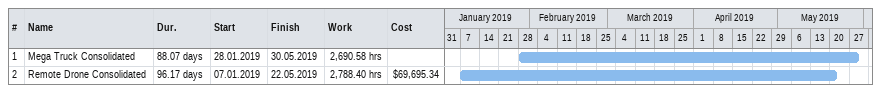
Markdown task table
| ID | Task | Duration | Start | Finish | Work (h) | Cost ($) |
|---|---|---|---|---|---|---|
| 1 | Mega Truck Consolidated | 88.07d | 2019-01-28 | 2019-05-30 | 2690.58 |  |
| 2 | Remote Drone Consolidated | 96.17d | 2019-01-07 | 2019-05-22 | 2788.40 | 69695.34 |
